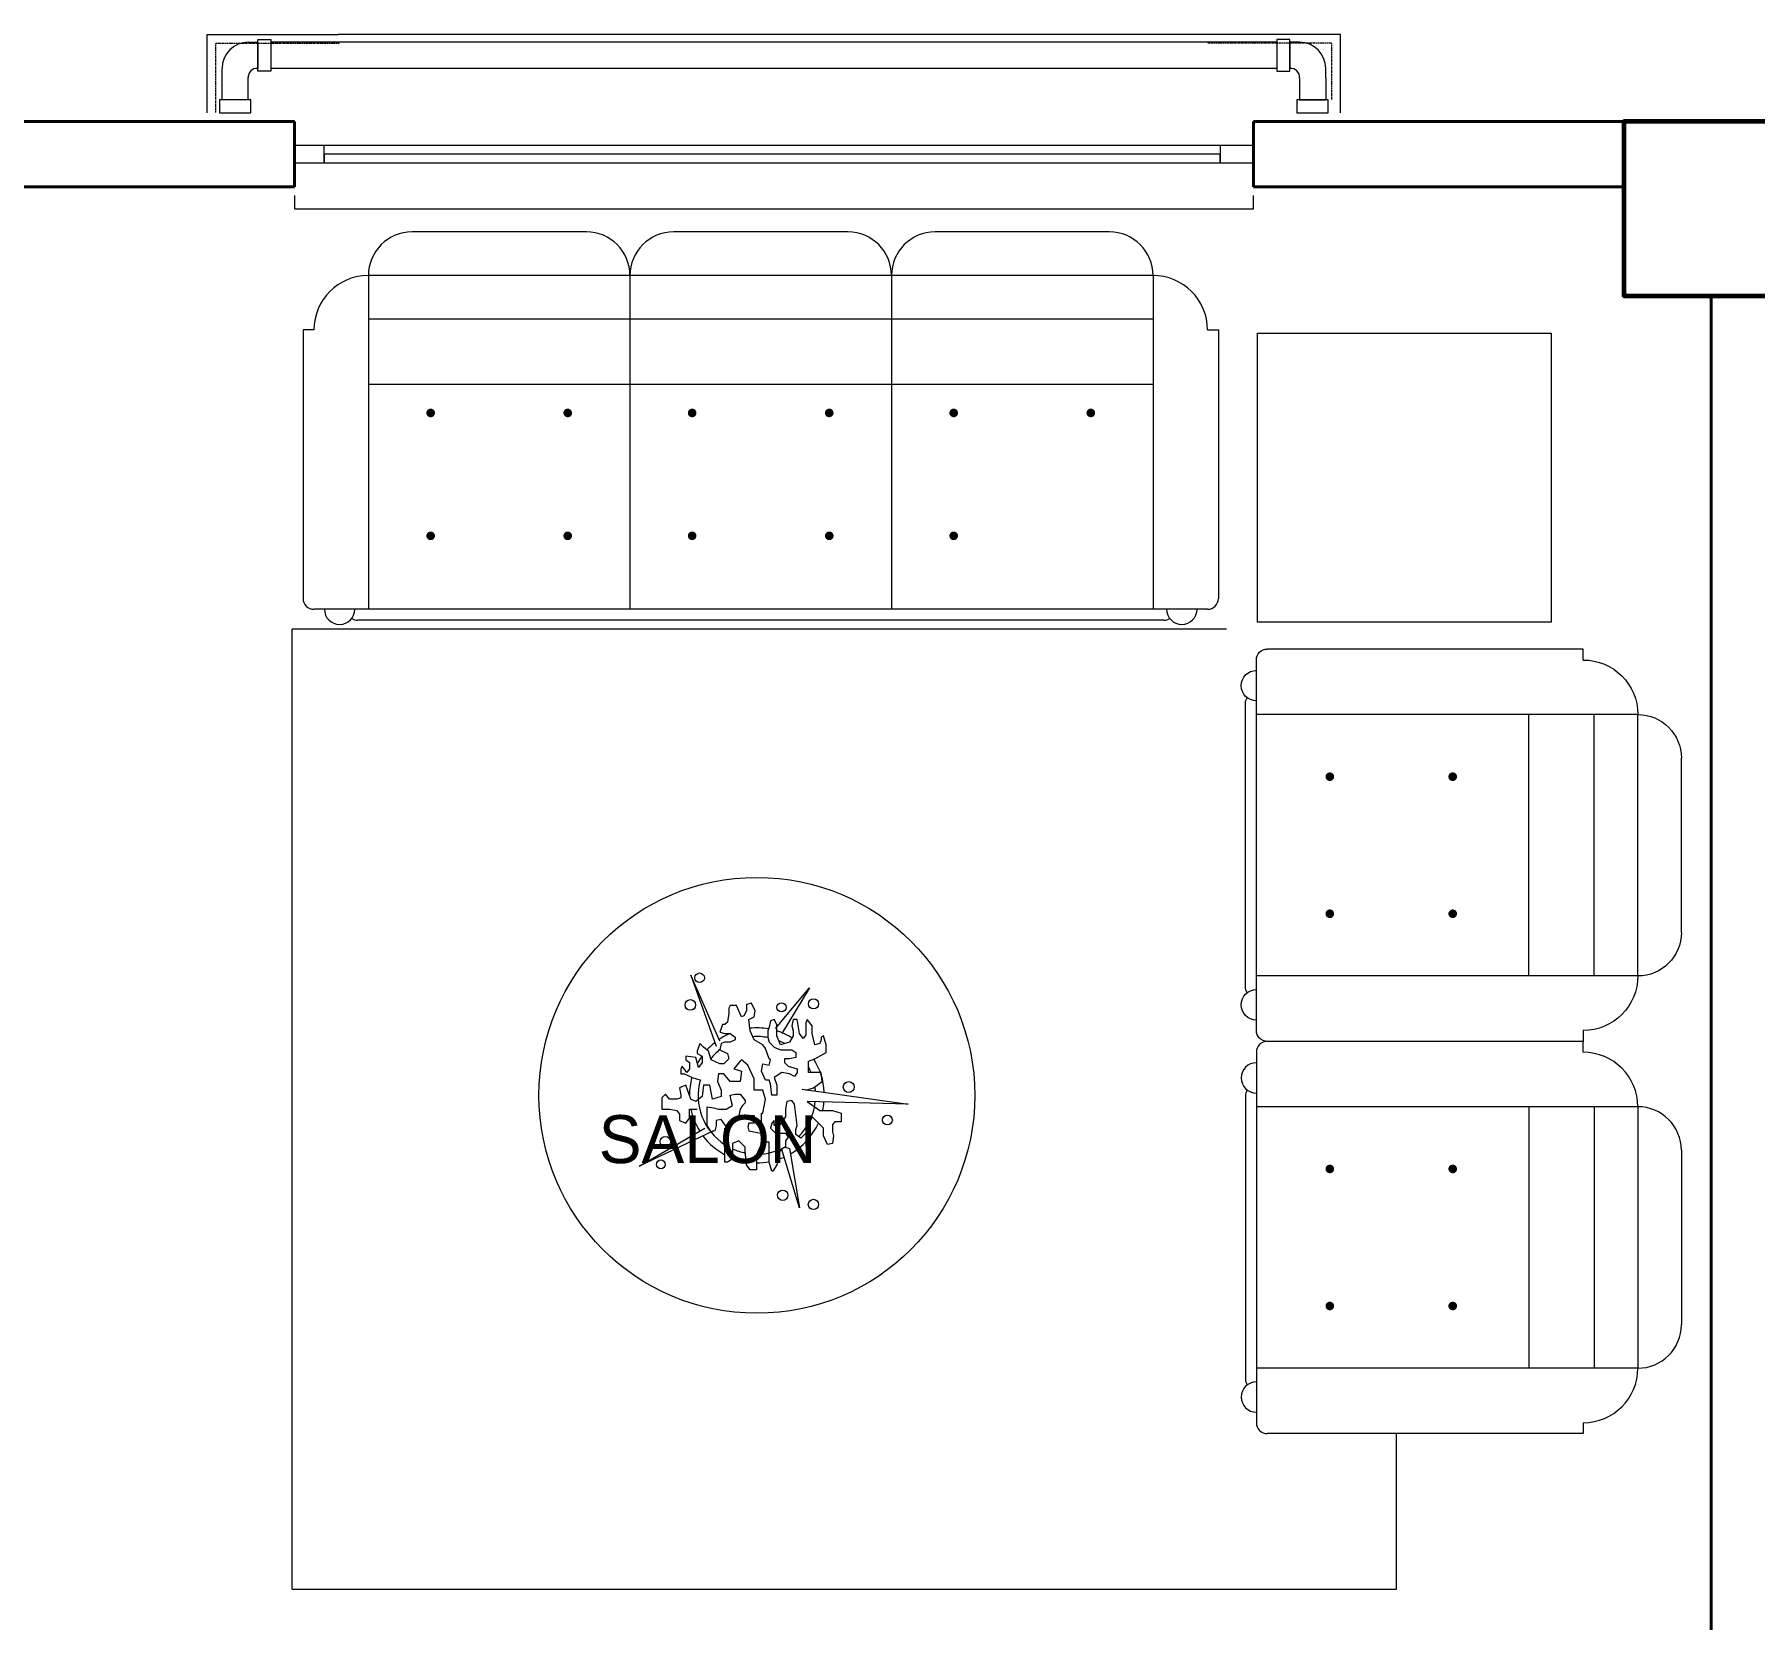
# Model space of a CAD drawing. Header units: millimetres. Extents: x 1393 to 3101, y -2944 to -480.
# Drawn here: x 1857.4 to 2252.1, y -843.5 to -479.8 of the extents above; entities that cross this region are included whole.
import ezdxf

# ---------------------------------------------------------------- set-up
doc = ezdxf.new("R2010")
doc.units = ezdxf.units.MM
doc.linetypes.add('DOT2', pattern=[0.125, 0, -0.125])
doc.linetypes.add('DUZ', pattern=[0])
for name, color, linetype, lineweight in [('DUVAR', 7, 'Continuous', 40), ('kolon', 1, 'Continuous', 40), ('korkuluk', 253, 'DUZ', 15), ('MIMARI', 50, 'Continuous', 20), ('Pencere-kapı', 142, 'Continuous', 20), ('TEFRİŞ_İÇ', 224, 'Continuous', 13), ('yazı', 253, 'Continuous', 20)]:
    doc.layers.add(name, color=color, linetype=linetype, lineweight=lineweight)
doc.styles.get("Standard").update_dxf_attribs({"font": 'EtrFont'})

# ---------------------------------------------------------------- blocks, each defined once
blk = doc.blocks.new('a2')
at = {"layer": 'TEFRİŞ_İÇ', "linetype": 'Continuous'}
for p, q in [((1984.032241, -525.137547), (1944.032241, -525.137547)), ((2044.032241, -525.137547), (2004.032241, -525.137547)), ((2104.032241, -525.137547), (2064.032241, -525.137547)), ((1994.032241, -535.137547), (1934.032241, -535.137547)), ((1934.032241, -535.137547), (1934.032241, -611.717346)), ((2054.032241, -535.137547), (1994.032241, -535.137547)), ((1994.032241, -535.137547), (1994.032241, -611.717346)), ((2114.032241, -535.137547), (2054.032241, -535.137547)), ((2054.032241, -535.137547), (2054.032241, -611.717346)), ((2114.032241, -535.137547), (2114.032241, -611.717346)), ((1921.532241, -547.637547), (1919.032241, -547.637547)), ((1919.032241, -547.637547), (1919.032241, -609.217345)), ((1994.032241, -545.137547), (1934.032241, -545.137547)), ((2054.032241, -545.137547), (1994.032241, -545.137547)), ((2114.032241, -545.137547), (2054.032241, -545.137547)), ((2126.532241, -547.637547), (2129.032241, -547.637547)), ((2129.032241, -547.637547), (2129.032241, -609.217345)), ((1994.032241, -560.137547), (1934.032241, -560.137547)), ((2054.032241, -560.137547), (1994.032241, -560.137547)), ((2114.032241, -560.137547), (2054.032241, -560.137547)), ((2126.532241, -611.717346), (1921.532241, -611.717346)), ((2116.532241, -614.217345), (1931.532241, -614.217345)), ((2130.867008, -616.317465), (1916.520187, -616.317465))]:
    blk.add_line(p, q, dxfattribs=at)
at = {"layer": 'TEFRİŞ_İÇ', "linetype": 'Continuous', "const_width": 0.99}
for points in [[(1947.813448, -566.678351, 1), (1948.803448, -566.678351, 1)], [(1979.261033, -566.678351, 1), (1980.251033, -566.678351, 1)], [(2007.813448, -566.678351, 1), (2008.803448, -566.678351, 1)], [(2039.261033, -566.678351, 1), (2040.251033, -566.678351, 1)], [(2067.813448, -566.678351, 1), (2068.803448, -566.678351, 1)], [(2099.261033, -566.678351, 1), (2100.251033, -566.678351, 1)], [(1947.813448, -594.873586, 1), (1948.803448, -594.873586, 1)], [(1979.261033, -594.873586, 1), (1980.251033, -594.873586, 1)], [(2007.813448, -594.873586, 1), (2008.803448, -594.873586, 1)], [(2039.261033, -594.873586, 1), (2040.251033, -594.873586, 1)], [(2067.813448, -594.873586, 1), (2068.803448, -594.873586, 1)]]:
    blk.add_lwpolyline(points, format="xyb", close=True, dxfattribs=at)
at = {"layer": 'TEFRİŞ_İÇ', "linetype": 'Continuous'}
for centre, radius, start, end in [((1944.032241, -535.137547), 10, 90, 180), ((1984.032241, -535.137547), 10, 0, 90), ((2004.032241, -535.137547), 10, 90, 180), ((2044.032241, -535.137547), 10, 0, 90), ((2064.032241, -535.137547), 10, 90, 180), ((2104.032241, -535.137547), 10, 0, 90), ((1934.032241, -547.637547), 12.5, 90, 180), ((2114.032241, -547.637547), 12.5, 0, 90), ((1921.532241, -609.217345), 2.5, 180, 270), ((2126.532241, -609.217345), 2.5, 270, 0), ((1927.417946, -611.717346), 3.487713, 180, 0), ((1931.532241, -611.717346), 2.5, 237.631242, 270), ((2116.532241, -611.717346), 2.5, 270, 302.368758), ((2120.646535, -611.717346), 3.487713, 180, 0)]:
    blk.add_arc(centre, radius, start, end, dxfattribs=at)
blk = doc.blocks.new('a3')
at = {"layer": 'korkuluk', "linetype": 'Continuous', "flags": 128}
for points in [[(1908.645554, -481.629548), (1908.645554, -481.029548), (1911.645554, -481.029548), (1911.645554, -488.229548), (1908.645554, -488.229548), (1908.645554, -481.629548), (1908.645554, -481.029548)], [(2145.460788, -481.629548), (2145.460788, -481.029548), (2142.460788, -481.029548), (2142.460788, -488.229548), (2145.460788, -488.229548), (2145.460788, -481.629548), (2145.460788, -481.029548)], [(1906.453171, -481.629548), (1908.645554, -481.629548)], [(1906.837937, -481.629548), (1908.645554, -481.629548)], [(1908.645554, -481.629548), (1908.645554, -487.629548)], [(2142.460788, -481.629548), (1911.645554, -481.629548)], [(2147.653171, -481.629548), (2145.460788, -481.629548)], [(2145.460788, -481.629548), (2145.460788, -487.629548)], [(2147.268404, -481.629548), (2145.460788, -481.629548)], [(1900.453171, -494.821931), (1900.453171, -487.629548)], [(2142.460788, -487.629548), (1911.645554, -487.629548)], [(2145.652748, -487.629548), (2145.460788, -487.629548)], [(2153.653171, -489.821931), (2153.653171, -487.629548)], [(1906.453171, -494.821931), (1906.453171, -489.629548)], [(1900.453171, -494.821931), (1899.853171, -494.821931), (1899.853171, -497.821931), (1907.053171, -497.821931), (1907.053171, -494.821931), (1900.453171, -494.821931), (1899.853171, -494.821931)]]:
    blk.add_lwpolyline(points, dxfattribs=at)
at = {"layer": 'korkuluk', "flags": 128}
for points in [[(2147.653171, -489.821931), (2147.653171, -494.821931)], [(2153.653171, -489.821931), (2153.653171, -494.821931)]]:
    blk.add_lwpolyline(points, dxfattribs=at)
at = {"layer": 'korkuluk', "linetype": 'Continuous'}
for centre, radius, start, end in [((1906.453171, -487.629548), 6, 90, 180), ((2147.653171, -487.629548), 6, 0, 90), ((1908.453171, -489.629548), 2, 84.48009, 185.51991), ((2145.653171, -489.629548), 2, 354.48009, 95.51991)]:
    blk.add_arc(centre, radius, start, end, dxfattribs=at)
at = {"layer": 'MIMARI', "linetype": 'ByBlock', "flags": 128}
for points in [[(1897.053171, -497.821931), (1897.053171, -479.821931), (1927.053171, -479.821931)], [(2157.053171, -497.821931), (2157.053171, -479.821931), (1927.053171, -479.821931)]]:
    blk.add_lwpolyline(points, dxfattribs=at)
at = {"layer": 'MIMARI', "linetype": 'DOT2', "ltscale": 0.2, "flags": 128}
for points in [[(1899.053171, -497.821931), (1899.053171, -481.821931), (1927.483062, -481.821931)], [(2155.053171, -494.821931), (2155.053171, -481.821931), (2126.62328, -481.821931)]]:
    blk.add_lwpolyline(points, dxfattribs=at)
at = {"layer": 'Pencere-kapı', "flags": 128}
for points in [[(2137.053171, -505.321931), (1917.053171, -505.321931), (1917.053171, -509.321931), (2137.053171, -509.321931), (2137.053171, -505.321931), (2129.476395, -505.321931), (2129.476395, -509.321931), (2129.476395, -507.321931), (1923.882569, -507.321931), (1923.882569, -509.321931), (1923.882569, -505.321931)], [(1917.053171, -516.821931), (1917.053171, -518.821931), (1917.053171, -519.821931), (2137.053171, -519.821931), (2137.053171, -516.821931)]]:
    blk.add_lwpolyline(points, dxfattribs=at)
blk = doc.blocks.new('HHHH')
at = {"layer": 'TEFRİŞ_İÇ', "linetype": 'Continuous'}
for p, q in [((0.265155, 0.437883), (-0.384845, 0.437883)), ((0.365155, 0.412883), (-0.484845, 0.412883)), ((-0.359845, -0.462117), (-0.359845, 0.412883)), ((0.240155, -0.462117), (0.240155, 0.412883)), ((-0.509845, -0.337117), (-0.509845, 0.387883)), ((0.390155, -0.337117), (0.390155, 0.387883)), ((0.240155, -0.212117), (-0.359845, -0.212117)), ((-0.484845, -0.337117), (-0.509845, -0.337117)), ((0.365155, -0.337117), (0.390155, -0.337117)), ((0.240155, -0.362117), (-0.359845, -0.362117)), ((0.240155, -0.462117), (-0.359845, -0.462117)), ((0.140155, -0.562117), (-0.259845, -0.562117))]:
    blk.add_line(p, q, dxfattribs=at)
at = {"layer": 'TEFRİŞ_İÇ', "linetype": 'Continuous', "const_width": 0.0099}
for points in [[(-0.222033, 0.244445, 1), (-0.212133, 0.244445, 1)], [(0.092442, 0.244445, 1), (0.102343, 0.244445, 1)], [(-0.222033, -0.037507, 1), (-0.212133, -0.037507, 1)], [(0.092442, -0.037507, 1), (0.102343, -0.037507, 1)]]:
    blk.add_lwpolyline(points, format="xyb", close=True, dxfattribs=at)
at = {"layer": 'TEFRİŞ_İÇ', "linetype": 'Continuous'}
for centre, radius, start, end in [((-0.425988, 0.412883), 0.034877, 0, 180), ((-0.384845, 0.412883), 0.025, 90, 122.368758), ((0.265155, 0.412883), 0.025, 57.631242, 90), ((0.306298, 0.412883), 0.034877, 0, 180), ((-0.484845, 0.387883), 0.025, 90, 180), ((0.365155, 0.387883), 0.025, 0, 90), ((-0.359845, -0.337117), 0.125, 180, 270), ((0.240155, -0.337117), 0.125, 270, 0), ((-0.259845, -0.462117), 0.1, 180, 270), ((0.140155, -0.462117), 0.1, 270, 0)]:
    blk.add_arc(centre, radius, start, end, dxfattribs=at)

msp = doc.modelspace()

# ---------------------------------------------------------------- linework, layer by layer
at = {"layer": 'DUVAR', "color": 5}
for p, q in [((1917.053171, -514.821931), (1917.053171, -499.821931)), ((2137.053171, -514.821931), (2137.053171, -499.821931)), ((2242.053171, -539.821931), (2242.053171, -1069.821931))]:
    msp.add_line(p, q, dxfattribs=at)
at = {"layer": 'DUVAR', "color": 5, "flags": 128}
for points in [[(1917.053171, -499.821931), (1807.053171, -499.821931)], [(2222.053171, -499.821931), (2137.053171, -499.821931)], [(1917.053171, -514.821931), (1807.053171, -514.821931)], [(2222.053171, -514.821931), (2137.053171, -514.821931)]]:
    msp.add_lwpolyline(points, dxfattribs=at)
at = {"layer": 'kolon', "lineweight": 60, "flags": 128}
msp.add_lwpolyline([(2262.053171, -539.821931), (2262.053171, -499.821931), (2222.053171, -499.821931), (2222.053171, -539.821931), (2262.053171, -539.821931)], dxfattribs=at)
at = {"layer": 'korkuluk', "linetype": 'Continuous', "flags": 128}
msp.add_lwpolyline([(2147.049043, -494.821931), (2147.049043, -497.821931), (2154.249043, -497.821931), (2154.249043, -494.821931), (2147.049043, -494.821931)], dxfattribs=at)
at = {"layer": 'korkuluk', "flags": 128}
msp.add_lwpolyline([(2147.644916, -494.821931), (2153.653171, -494.821931)], dxfattribs=at)
at = {"layer": 'TEFRİŞ_İÇ', "linetype": 'Continuous'}
for p, q in [((1916.520187, -836.54494), (1916.520187, -616.317465)), ((2014.661812, -710.786207), (2007.992397, -695.706598)), ((2007.992397, -695.706598), (2013.78809, -711.952363)), ((2021.91371, -702.100352), (2020.748746, -702.381838)), ((2020.748746, -702.381838), (2020.748746, -703.82948)), ((2022.787432, -703.82948), (2021.91371, -702.100352)), ((2027.418162, -707.890922), (2035.252541, -698.601883)), ((2035.252541, -698.601883), (2028.874366, -709.057078)), ((2016.700498, -704.392452), (2016.409258, -706.443279)), ((2016.991739, -702.663324), (2016.700498, -703.226296)), ((2016.700498, -703.226296), (2016.700498, -703.547994)), ((2016.700498, -703.547994), (2016.700498, -704.392452)), ((2018.447943, -702.663324), (2016.991739, -702.663324)), ((2019.612907, -705.277123), (2018.447943, -702.663324)), ((2020.166265, -704.995637), (2019.612907, -705.277123)), ((2020.748746, -703.82948), (2020.166265, -704.995637)), ((2021.331228, -705.840095), (2022.496191, -705.277123)), ((2021.622469, -708.453894), (2021.331228, -705.840095)), ((2022.496191, -705.277123), (2022.787432, -703.82948)), ((2026.282322, -706.161793), (2025.991082, -707.609436)), ((2027.126921, -705.840095), (2026.282322, -706.161793)), ((2027.709402, -707.006251), (2027.126921, -705.840095)), ((2031.495534, -705.840095), (2031.204293, -707.287737)), ((2032.369256, -705.840095), (2031.495534, -705.840095)), ((2032.951738, -709.057078), (2032.369256, -705.840095)), ((2034.670059, -705.840095), (2034.378818, -706.724765)), ((2035.835022, -707.287737), (2034.670059, -705.840095)), ((2015.244294, -707.006251), (2014.661812, -708.775592)), ((2014.661812, -708.775592), (2015.826776, -709.057078)), ((2015.826776, -707.006251), (2015.244294, -707.006251)), ((2016.409258, -706.443279), (2015.826776, -707.006251)), ((2015.826776, -709.057078), (2016.991739, -709.057078)), ((2016.991739, -709.057078), (2018.156703, -709.901536)), ((2018.156703, -709.901536), (2018.156703, -710.504721)), ((2022.496191, -710.504721), (2021.622469, -708.453894)), ((2025.991082, -707.609436), (2025.699841, -708.453894)), ((2025.699841, -708.453894), (2025.699841, -709.901536)), ((2025.699841, -709.901536), (2025.991082, -711.067693)), ((2027.709402, -709.62005), (2027.709402, -707.006251)), ((2028.583125, -711.670877), (2027.709402, -709.62005)), ((2031.495534, -709.62005), (2030.621811, -711.067693)), ((2031.204293, -707.287737), (2031.495534, -708.453894)), ((2031.495534, -708.453894), (2031.495534, -709.62005)), ((2033.796336, -710.223235), (2032.951738, -709.057078)), ((2034.378818, -709.338564), (2033.796336, -710.223235)), ((2034.378818, -706.724765), (2034.378818, -708.172408)), ((2034.378818, -708.172408), (2034.378818, -709.338564)), ((2035.835022, -709.057078), (2035.835022, -707.287737)), ((2036.417504, -711.670877), (2035.835022, -709.057078)), ((2038.45619, -709.62005), (2037.873708, -709.901536)), ((2037.873708, -709.901536), (2037.873708, -710.504721)), ((2039.038672, -711.670877), (2038.45619, -709.62005)), ((2009.15736, -714.566162), (2006.827434, -714.284676)), ((2006.827434, -714.284676), (2006.827434, -715.129134)), ((2010.031083, -711.349179), (2009.448601, -713.11852)), ((2009.448601, -713.11852), (2009.448601, -713.681492)), ((2009.448601, -713.681492), (2010.613565, -714.284676)), ((2010.904806, -712.233849), (2010.031083, -711.349179)), ((2010.613565, -714.284676), (2010.613565, -715.732318)), ((2012.069769, -713.11852), (2010.904806, -712.233849)), ((2012.652251, -715.129134), (2012.069769, -713.11852)), ((2014.953053, -711.349179), (2014.661812, -712.796821)), ((2014.661812, -712.796821), (2016.409258, -713.681492)), ((2015.826776, -711.067693), (2014.953053, -711.349179)), ((2016.991739, -711.067693), (2015.826776, -711.067693)), ((2016.409258, -713.681492), (2016.700498, -714.847648)), ((2018.156703, -710.504721), (2016.991739, -711.067693)), ((2024.534877, -711.670877), (2022.496191, -710.504721)), ((2025.117359, -712.515335), (2024.534877, -711.670877)), ((2025.991082, -714.847648), (2025.117359, -712.515335)), ((2025.991082, -711.067693), (2026.544439, -711.670877)), ((2026.544439, -711.670877), (2027.126921, -712.233849)), ((2027.126921, -712.233849), (2028.583125, -712.796821)), ((2030.621811, -711.067693), (2028.583125, -711.670877)), ((2028.583125, -712.796821), (2029.748088, -712.796821)), ((2029.748088, -712.796821), (2031.204293, -712.796821)), ((2031.204293, -712.796821), (2032.078015, -713.400006)), ((2032.078015, -713.400006), (2032.078015, -714.566162)), ((2037.582467, -711.349179), (2036.417504, -711.670877)), ((2036.417504, -714.847648), (2039.038672, -713.400006)), ((2037.873708, -710.504721), (2037.582467, -711.349179)), ((2039.038672, -713.400006), (2039.038672, -711.670877)), ((2005.982835, -716.576777), (2005.691594, -717.179961)), ((2005.691594, -717.179961), (2005.691594, -718.305905)), ((2007.118674, -718.024419), (2005.982835, -716.576777)), ((2006.827434, -715.129134), (2007.701156, -715.732318)), ((2007.701156, -717.179961), (2007.118674, -718.024419)), ((2007.701156, -715.732318), (2007.701156, -717.179961)), ((2009.739842, -716.858263), (2009.15736, -714.566162)), ((2010.613565, -715.732318), (2009.739842, -716.858263)), ((2014.661812, -716.013805), (2012.652251, -715.129134)), ((2015.535535, -716.013805), (2014.661812, -716.013805)), ((2016.700498, -714.847648), (2015.535535, -716.013805)), ((2019.321666, -715.41062), (2017.865462, -717.179961)), ((2017.865462, -717.179961), (2019.612907, -717.742933)), ((2019.612907, -715.129134), (2019.321666, -715.41062)), ((2019.612907, -717.742933), (2019.321666, -720.075246)), ((2021.039987, -716.295291), (2019.612907, -715.129134)), ((2022.496191, -719.472062), (2021.039987, -716.295291)), ((2024.243636, -717.742933), (2024.534877, -716.013805)), ((2025.117359, -719.79376), (2024.243636, -717.742933)), ((2024.534877, -716.013805), (2025.991082, -716.295291)), ((2026.282322, -715.129134), (2025.991082, -714.847648)), ((2025.991082, -716.295291), (2026.282322, -715.129134)), ((2028.874366, -718.024419), (2027.126921, -719.190575)), ((2030.621811, -718.305905), (2028.874366, -718.024419)), ((2030.039329, -714.847648), (2029.456848, -714.847648)), ((2029.456848, -714.847648), (2029.456848, -715.732318)), ((2029.456848, -715.732318), (2030.33057, -716.576777)), ((2030.621811, -714.847648), (2030.039329, -714.847648)), ((2030.33057, -716.576777), (2032.369256, -717.179961)), ((2032.078015, -714.566162), (2030.621811, -714.847648)), ((2032.369256, -718.024419), (2031.786774, -718.909089)), ((2032.369256, -717.179961), (2032.369256, -718.024419)), ((2034.9613, -715.41062), (2036.417504, -714.847648)), ((2034.9613, -718.024419), (2034.9613, -715.41062)), ((2035.835022, -718.024419), (2034.9613, -718.024419)), ((2037.291227, -718.024419), (2035.835022, -718.024419)), ((2037.873708, -718.024419), (2037.291227, -718.024419)), ((2038.164949, -720.075246), (2037.873708, -718.024419)), ((2006.827434, -720.919704), (2005.400353, -721.522888)), ((2005.400353, -721.522888), (2005.691594, -723.252017)), ((2005.691594, -718.305905), (2006.536193, -718.305905)), ((2006.536193, -718.305905), (2008.283638, -719.190575)), ((2007.992397, -724.136687), (2006.827434, -720.919704)), ((2008.283638, -719.190575), (2010.322324, -719.79376)), ((2010.904806, -720.919704), (2010.613565, -723.533503)), ((2012.36101, -720.919704), (2010.904806, -720.919704)), ((2012.943491, -724.136687), (2012.36101, -720.919704)), ((2014.370572, -718.305905), (2014.079331, -720.075246)), ((2014.079331, -720.075246), (2014.953053, -722.085861)), ((2015.535535, -718.305905), (2014.370572, -718.305905)), ((2014.953053, -722.085861), (2014.953053, -723.533503)), ((2016.991739, -720.075246), (2015.535535, -718.305905)), ((2019.321666, -720.075246), (2016.991739, -720.075246)), ((2022.496191, -722.085861), (2022.496191, -719.472062)), ((2023.661155, -722.085861), (2022.496191, -722.085861)), ((2024.534877, -722.085861), (2023.661155, -722.085861)), ((2025.117359, -724.136687), (2024.534877, -722.085861)), ((2025.991082, -719.79376), (2025.117359, -719.79376)), ((2026.282322, -720.638218), (2025.991082, -719.79376)), ((2026.544439, -723.252017), (2026.282322, -720.638218)), ((2027.126921, -719.190575), (2027.709402, -720.919704)), ((2027.709402, -720.919704), (2027.709402, -723.252017)), ((2031.786774, -718.909089), (2030.621811, -718.305905)), ((2033.505095, -721.804374), (2057.881955, -725.302844)), ((2034.378818, -722.085861), (2036.126263, -721.522888)), ((2036.126263, -721.522888), (2038.164949, -720.075246)), ((2002.196704, -722.970531), (2001.322982, -723.814989)), ((2001.322982, -723.814989), (2001.322982, -726.428788)), ((2003.070427, -724.136687), (2002.196704, -722.970531)), ((2004.817872, -724.136687), (2003.070427, -724.136687)), ((2005.691594, -723.814989), (2004.817872, -724.136687)), ((2005.691594, -723.252017), (2005.691594, -723.814989)), ((2009.15736, -724.699659), (2007.992397, -724.136687)), ((2010.613565, -723.533503), (2009.15736, -724.699659)), ((2011.778528, -727.594944), (2011.778528, -725.865816)), ((2011.778528, -725.865816), (2013.205608, -726.147302)), ((2014.953053, -723.533503), (2012.943491, -724.136687)), ((2013.205608, -726.147302), (2014.370572, -726.428788)), ((2016.118017, -726.428788), (2017.574221, -725.58433)), ((2016.991739, -723.252017), (2018.156703, -722.970531)), ((2017.28298, -724.418173), (2016.991739, -723.252017)), ((2017.574221, -725.58433), (2017.28298, -724.418173)), ((2018.156703, -722.970531), (2019.321666, -722.970531)), ((2019.321666, -722.970531), (2020.457505, -724.418173)), ((2019.875024, -725.58433), (2019.321666, -726.428788)), ((2020.457505, -724.981145), (2019.875024, -725.58433)), ((2020.457505, -724.418173), (2020.457505, -724.981145)), ((2024.534877, -727.313458), (2025.117359, -724.136687)), ((2027.709402, -723.252017), (2026.544439, -723.252017)), ((2030.039329, -724.699659), (2029.748088, -726.428788)), ((2031.204293, -724.418173), (2030.039329, -724.699659)), ((2031.786774, -725.302844), (2031.204293, -724.418173)), ((2032.369256, -730.208743), (2031.786774, -725.302844)), ((2057.881955, -725.302844), (2034.670059, -724.699659)), ((2034.670059, -724.699659), (2037.582467, -726.750486)), ((2001.322982, -726.428788), (2003.070427, -726.428788)), ((2003.070427, -726.428788), (2004.817872, -726.750486)), ((2004.817872, -726.750486), (2005.400353, -727.594944)), ((2005.400353, -727.594944), (2005.400353, -729.042587)), ((2005.400353, -729.042587), (2006.827434, -729.645771)), ((2006.827434, -729.645771), (2007.701156, -728.479615)), ((2007.701156, -726.428788), (2009.448601, -726.428788)), ((2007.701156, -728.479615), (2007.701156, -726.428788)), ((2011.778528, -730.208743), (2011.778528, -727.594944)), ((2014.953053, -728.761101), (2013.78809, -729.042587)), ((2013.78809, -729.042587), (2013.78809, -730.208743)), ((2014.370572, -726.428788), (2016.118017, -726.428788)), ((2016.409258, -730.811928), (2014.953053, -728.761101)), ((2019.321666, -726.428788), (2019.030425, -727.87643)), ((2019.030425, -727.87643), (2019.030425, -727.87643)), ((2019.030425, -727.87643), (2021.039987, -727.87643)), ((2021.039987, -727.87643), (2021.331228, -727.87643)), ((2021.331228, -729.645771), (2021.039987, -730.490229)), ((2021.331228, -727.87643), (2022.496191, -727.87643)), ((2022.496191, -729.645771), (2021.331228, -729.645771)), ((2022.496191, -727.87643), (2022.496191, -729.645771)), ((2024.243636, -729.042587), (2024.243636, -727.313458)), ((2024.243636, -727.313458), (2024.534877, -727.313458)), ((2024.243636, -731.093414), (2024.243636, -729.042587)), ((2026.544439, -729.645771), (2026.282322, -730.811928)), ((2027.126921, -729.042587), (2026.544439, -729.645771)), ((2027.126921, -730.208743), (2027.126921, -729.042587)), ((2029.748088, -728.198129), (2028.291884, -730.208743)), ((2029.748088, -726.428788), (2029.748088, -728.198129)), ((2034.9613, -729.927257), (2034.670059, -731.656386)), ((2035.835022, -728.198129), (2034.9613, -729.927257)), ((2038.164949, -730.490229), (2035.835022, -728.198129)), ((2037.582467, -726.750486), (2040.465752, -726.750486)), ((2040.465752, -726.750486), (2042.504438, -727.313458)), ((2041.048233, -729.364285), (2040.465752, -729.927257)), ((2040.465752, -729.927257), (2040.465752, -731.656386)), ((2042.504438, -729.364285), (2041.048233, -729.364285)), ((2042.504438, -727.313458), (2042.504438, -729.364285)), ((1996.10977, -739.497782), (2011.196046, -730.811928)), ((2013.205608, -731.3749), (1996.10977, -739.497782)), ((2012.652251, -731.656386), (2011.778528, -730.208743)), ((2013.496849, -731.3749), (2012.652251, -731.656386)), ((2013.78809, -730.208743), (2013.496849, -731.3749)), ((2015.826776, -735.154855), (2015.826776, -730.811928)), ((2015.826776, -730.811928), (2016.409258, -730.811928)), ((2019.030425, -733.707213), (2017.574221, -734.270185)), ((2020.457505, -735.154855), (2019.030425, -733.707213)), ((2021.039987, -730.490229), (2021.331228, -731.3749)), ((2021.331228, -731.3749), (2023.952396, -731.937872)), ((2023.952396, -731.937872), (2024.243636, -731.093414)), ((2024.826118, -733.988699), (2023.952396, -734.873369)), ((2025.991082, -733.988699), (2024.826118, -733.988699)), ((2025.991082, -736.602497), (2025.991082, -733.988699)), ((2026.282322, -730.811928), (2027.418162, -731.937872)), ((2028.291884, -730.208743), (2027.126921, -730.208743)), ((2027.418162, -731.937872), (2028.291884, -731.937872)), ((2028.291884, -731.937872), (2029.748088, -731.937872)), ((2029.748088, -731.937872), (2030.33057, -732.822542)), ((2030.33057, -732.822542), (2029.748088, -733.707213)), ((2029.748088, -733.707213), (2029.748088, -735.154855)), ((2032.078015, -731.093414), (2032.369256, -730.208743)), ((2032.078015, -732.25957), (2032.078015, -731.093414)), ((2033.213855, -733.104028), (2032.078015, -732.25957)), ((2034.670059, -731.656386), (2033.213855, -733.104028)), ((2038.45619, -730.811928), (2038.164949, -730.490229)), ((2038.45619, -732.541056), (2038.45619, -730.811928)), ((2039.329912, -734.551671), (2038.45619, -732.541056)), ((2040.465752, -731.656386), (2040.756993, -732.541056)), ((2040.756993, -732.541056), (2040.465752, -734.270185)), ((2015.826776, -738.613112), (2015.826776, -735.154855)), ((2017.574221, -736.321011), (2017.28298, -738.05014)), ((2017.574221, -734.270185), (2017.574221, -735.436341)), ((2017.574221, -735.436341), (2017.574221, -736.321011)), ((2020.457505, -735.999313), (2020.457505, -735.154855)), ((2020.748746, -739.216296), (2020.457505, -735.999313)), ((2023.952396, -734.873369), (2023.078673, -736.883984)), ((2023.078673, -736.883984), (2023.078673, -738.613112)), ((2025.991082, -738.613112), (2025.991082, -736.602497)), ((2028.874366, -735.717827), (2028.000643, -736.602497)), ((2028.000643, -736.602497), (2028.000643, -738.05014)), ((2032.951738, -749.068308), (2028.874366, -735.717827)), ((2029.748088, -735.154855), (2030.621811, -735.436341)), ((2030.621811, -735.436341), (2032.951738, -749.068308)), ((2040.465752, -734.270185), (2039.329912, -734.551671)), ((2016.409258, -738.613112), (2015.826776, -738.613112)), ((2017.28298, -738.05014), (2016.409258, -738.613112)), ((2021.622469, -740.382453), (2020.748746, -739.216296)), ((2022.787432, -740.382453), (2021.622469, -740.382453)), ((2023.078673, -740.382453), (2022.787432, -740.382453)), ((2023.078673, -738.613112), (2023.078673, -740.382453)), ((2026.544439, -740.663939), (2025.991082, -738.613112)), ((2026.83568, -740.663939), (2026.544439, -740.663939)), ((2027.709402, -739.216296), (2026.83568, -740.663939)), ((2028.000643, -738.05014), (2027.709402, -739.216296)), ((2169.887373, -836.54494), (2169.887373, -800.866396)), ((1916.520187, -836.54494), (2169.887373, -836.54494))]:
    msp.add_line(p, q, dxfattribs=at)
at = {"layer": 'TEFRİŞ_İÇ', "linetype": 'Continuous', "flags": 128}
msp.add_lwpolyline([(2137.993912, -614.704525), (2137.993912, -548.40227), (2205.401742, -548.40227), (2205.401742, -614.704525)], close=True, dxfattribs=at)
at = {"layer": 'TEFRİŞ_İÇ', "linetype": 'Continuous'}
for centre, radius in [((2023.146719, -723.256028), 50), ((2009.999378, -696.289008), 1.110377), ((2007.886872, -702.518076), 1.216499), ((2028.797102, -703.061883), 1.045714), ((2036.137165, -702.270891), 1.16851), ((2044.229138, -721.353589), 1.246005), ((2053.108825, -728.917457), 1.130951), ((2002.158042, -733.910598), 1.216499), ((2001.119691, -739.101488), 1.018839), ((2029.083543, -746.170985), 1.192403), ((2036.137165, -748.296778), 1.188018)]:
    msp.add_circle(centre, radius, dxfattribs=at)
for radius, start, end in [(15.474552, 113.433553, 123.967316), (15.474552, 79.940391, 95.89769), (13.493229, 78.973825, 94.046986), (15.474552, 58.510261, 72.851412), (15.474552, 144.437397, 151.808302), (15.474552, 128.549159, 137.691751), (13.493229, 128.921154, 141.568029), (13.493229, 61.635716, 68.069463), (13.493229, 22.81277, 28.884738), (15.474552, 2.666096, 32.531636), (15.474552, 164.65268, 179.986537), (13.493229, 164.870401, 237.146686), (13.493229, 4.280619, 8.493135), (13.493229, 315.289919, 353.64874), (15.474552, 346.948919, 354.272573), (15.474552, 191.8313, 212.098553), (15.474552, 299.791996, 335.794607), (15.474552, 216.845257, 241.768772), (15.474552, 248.031072, 260.853752), (13.493229, 245.607527, 258.695351), (13.493229, 269.959665, 299.290356), (15.474552, 288.280625, 293.804213), (15.474552, 269.748052, 280.591703)]:
    msp.add_arc((2023.146719, -723.256028), radius, start, end, dxfattribs=at)

# ---------------------------------------------------------------- block references
for name in ['a3', 'a2']:
    msp.add_blockref(name, (0, 0))
at = {"layer": 'TEFRİŞ_İÇ', "linetype": 'Continuous', "xscale": 100}
for p, yscale, zscale, rotation in [((2179.042166, -671.850938), -100, -100, 270), ((2179.042166, -749.881853), 100, 100, 90)]:
    msp.add_blockref('HHHH', p, dxfattribs=dict(at, yscale=yscale, zscale=zscale, rotation=rotation))

# ---------------------------------------------------------------- texts
at = {"layer": 'yazı', "color": 1}
msp.add_text('SALON', height=11, rotation=360, dxfattribs=at).set_placement((1986.873511, -738.80459))

doc.saveas('drawing.dxf')
